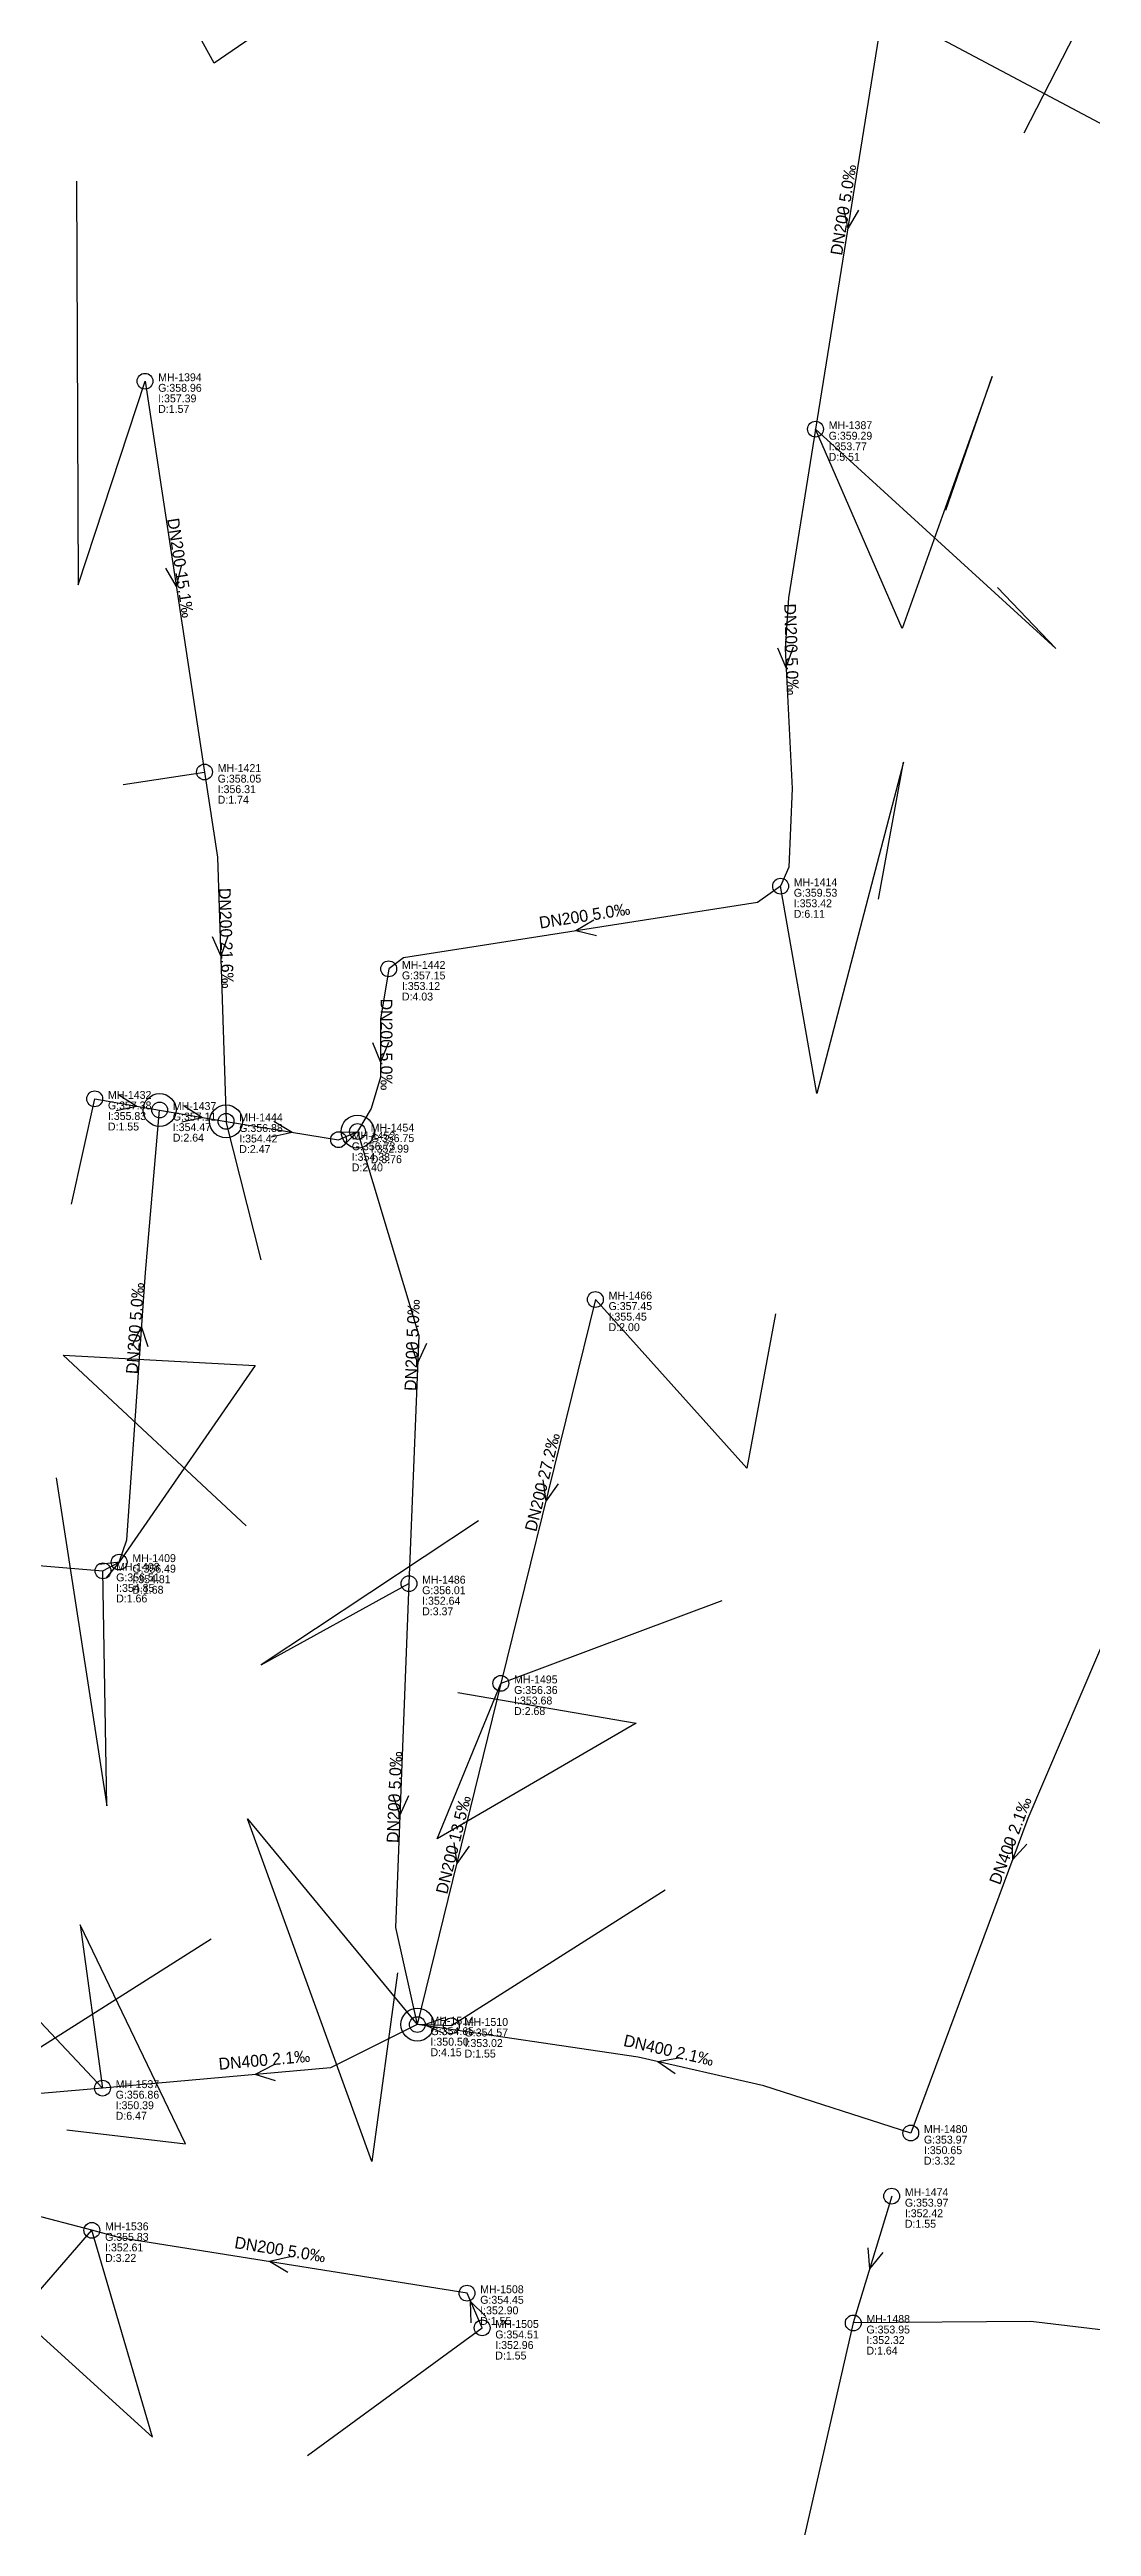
# Model space of a CAD drawing. Header units: metres. Extents: x 449900 to 451990, y 2566732 to 2570847.
# Drawn here: x 450542.6 to 450700.7, y 2567923.1 to 2568299 of the extents above; entities that cross this region are included whole.
import ezdxf
from ezdxf.enums import TextEntityAlignment as Align

# ---------------------------------------------------------------- set-up
doc = ezdxf.new("R2010")
doc.units = ezdxf.units.M
for name, color, linetype in [('SEW-DROP', 6, 'Continuous'), ('SEW-LABEL', 2, 'Continuous'), ('SEW-MH', 7, 'Continuous'), ('SEW-MH-LABEL', 8, 'Continuous'), ('SEW-PIPE-DN200', 3, 'Continuous'), ('SEW-PIPE-DN400', 6, 'Continuous'), ('SEW-RIDER', 8, 'Continuous')]:
    doc.layers.add(name, color=color, linetype=linetype)

msp = doc.modelspace()

# ---------------------------------------------------------------- linework, layer by layer
at = {"layer": 'SEW-DROP'}
for centre in [(450559.31, 2568138.09), (450569.39, 2568136.36), (450589.34, 2568134.82), (450598.41, 2567999.29), (450598.41, 2567999.29), (450598.41, 2567999.29)]:
    msp.add_circle(centre, 2.5, dxfattribs=at)
at = {"layer": 'SEW-LABEL'}
for p, q in [((450663, 2568275.04), (450663.72, 2568271.89)), ((450665.37, 2568274.67), (450663.72, 2568271.89)), ((450560.19, 2568220.34), (450561.83, 2568217.55)), ((450562.56, 2568220.7), (450561.83, 2568217.55)), ((450653.04, 2568208.23), (450654.33, 2568205.27)), ((450655.44, 2568208.31), (450654.33, 2568205.27)), ((450625.21, 2568166.91), (450622.44, 2568165.26)), ((450567.28, 2568164.4), (450568.58, 2568161.44)), ((450569.68, 2568164.48), (450568.58, 2568161.44)), ((450625.58, 2568164.54), (450622.44, 2568165.26)), ((450591.63, 2568148.33), (450592.83, 2568145.33)), ((450594.03, 2568148.33), (450592.83, 2568145.33)), ((450553.11, 2568140.37), (450555.86, 2568138.68)), ((450552.71, 2568138), (450555.86, 2568138.68)), ((450562.67, 2568136.3), (450565.83, 2568136.97)), ((450563.08, 2568138.66), (450565.83, 2568136.97)), ((450576.63, 2568136.4), (450579.4, 2568134.73)), ((450576.25, 2568134.03), (450579.4, 2568134.73)), ((450586.05, 2568134.71), (450589.28, 2568134.79)), ((450586.99, 2568132.51), (450589.28, 2568134.79)), ((450555.16, 2568102.3), (450556.57, 2568105.21)), ((450557.56, 2568102.13), (450556.57, 2568105.21)), ((450597.38, 2568102.73), (450598.46, 2568099.68)), ((450599.78, 2568102.63), (450598.46, 2568099.68)), ((450617.45, 2568081.94), (450617.9, 2568078.74)), ((450619.78, 2568081.37), (450617.9, 2568078.74)), ((450550.06, 2568069.17), (450553.27, 2568069.53)), ((450551.19, 2568067.05), (450553.27, 2568069.53)), ((450594.68, 2568034.12), (450595.76, 2568031.08)), ((450597.08, 2568034.03), (450595.76, 2568031.08)), ((450603.94, 2568026.92), (450604.39, 2568023.72)), ((450606.27, 2568026.35), (450604.39, 2568023.72)), ((450688.64, 2568027.52), (450688.71, 2568024.29)), ((450690.88, 2568026.68), (450688.71, 2568024.29)), ((450602.54, 2568000.33), (450599.49, 2567999.25)), ((450602.44, 2567997.94), (450599.49, 2567999.25)), ((450576.66, 2567993.16), (450573.78, 2567991.7)), ((450638.08, 2567994.17), (450634.89, 2567993.66)), ((450637.55, 2567991.83), (450634.89, 2567993.66)), ((450576.87, 2567990.77), (450573.78, 2567991.7)), ((450579.12, 2567964.03), (450575.97, 2567963.32)), ((450578.74, 2567961.66), (450575.97, 2567963.32)), ((450666.76, 2567965.41), (450667.04, 2567962.2)), ((450669.06, 2567964.72), (450667.04, 2567962.2)), ((450606.59, 2567954.03), (450606.5, 2567957.26)), ((450608.79, 2567954.99), (450606.5, 2567957.26))]:
    msp.add_line(p, q, dxfattribs=at)
at = {"layer": 'SEW-MH'}
for centre in [(450557.09, 2568248.69), (450658.83, 2568241.42), (450566.12, 2568189.38), (450653.53, 2568172.06), (450594.07, 2568159.51), (450549.46, 2568139.78), (450559.31, 2568138.09), (450569.39, 2568136.36), (450589.34, 2568134.82), (450586.46, 2568133.58), (450625.43, 2568109.33), (450550.71, 2568068.16), (450553.17, 2568069.48), (450597.14, 2568066.21), (450611.09, 2568051.07), (450598.41, 2567999.29), (450603.58, 2567999.09), (450550.64, 2567989.65), (450673.28, 2567982.83), (450670.39, 2567973.26), (450549.03, 2567968.07), (450605.95, 2567958.52), (450664.56, 2567954.01), (450608.24, 2567953.26)]:
    msp.add_circle(centre, 1.2, dxfattribs=at)
at = {"layer": 'SEW-PIPE-DN200'}
for points in [[(450669.07, 2568305.32), (450658.83, 2568241.42)], [(450557.09, 2568248.69), (450566.12, 2568189.38)], [(450658.83, 2568241.42), (450654.73, 2568215.8), (450654.22, 2568208.14), (450655.29, 2568186.86), (450654.77, 2568174.94), (450653.53, 2568172.06), (450653.53, 2568172.06)], [(450566.12, 2568189.38), (450568.09, 2568176.46), (450569.39, 2568136.36)], [(450653.53, 2568172.06), (450650.04, 2568169.59), (450596.33, 2568161.16), (450594.07, 2568159.51), (450594.07, 2568159.51)], [(450594.07, 2568159.51), (450592.83, 2568151.9), (450592.83, 2568143.05), (450591.39, 2568138.32), (450589.34, 2568134.82)], [(450549.46, 2568139.78), (450559.31, 2568138.09)], [(450553.17, 2568069.48), (450553.17, 2568069.48), (450554.31, 2568072.88), (450557.14, 2568113.41), (450559.31, 2568138.09)], [(450559.31, 2568138.09), (450569.39, 2568136.36)], [(450569.39, 2568136.36), (450586.46, 2568133.58), (450586.46, 2568133.58)], [(450586.46, 2568133.58), (450589.34, 2568134.82)], [(450589.34, 2568134.82), (450598.62, 2568103.85), (450597.14, 2568066.21)], [(450625.43, 2568109.33), (450611.09, 2568051.07)], [(450513.03, 2568070.94), (450531.21, 2568069.75), (450550.71, 2568068.16)], [(450550.71, 2568068.16), (450553.17, 2568069.48)], [(450597.14, 2568066.21), (450595.09, 2568014.03), (450598.41, 2567999.29)], [(450611.09, 2568051.07), (450598.41, 2567999.29)], [(450603.58, 2567999.09), (450598.41, 2567999.29)], [(450549.03, 2567968.07), (450490.99, 2567983.26), (450490.98, 2567983.28)], [(450670.39, 2567973.26), (450664.56, 2567954.01)], [(450605.95, 2567958.52), (450605.95, 2567958.52), (450553.29, 2567966.95), (450549.03, 2567968.07)], [(450608.24, 2567953.26), (450605.95, 2567958.52)], [(450664.56, 2567954.01), (450653.22, 2567904.5), (450648.44, 2567875.18)], [(450764.2, 2567947.42), (450738.16, 2567948.66), (450691.49, 2567954.21), (450664.56, 2567954.01)]]:
    msp.add_lwpolyline(points, dxfattribs=at)
at = {"layer": 'SEW-PIPE-DN400'}
for points in [[(450707, 2568067.84), (450691.06, 2568030.59), (450673.28, 2567982.83)], [(450598.41, 2567999.29), (450585.23, 2567992.71), (450550.64, 2567989.65)], [(450673.28, 2567982.83), (450651, 2567990), (450631.91, 2567994.34), (450598.41, 2567999.29)], [(450550.64, 2567989.65), (450534.22, 2567988.2), (450490.98, 2567983.28)]]:
    msp.add_lwpolyline(points, dxfattribs=at)
at = {"layer": 'SEW-RIDER'}
for points in [[(450603.37, 2568321.57), (450567.56, 2568296.98), (450557.35, 2568315.53), (450594.63, 2568309.22)], [(450690.5, 2568286.41), (450703.07, 2568310.95), (450710.07, 2568283.58), (450669.07, 2568305.32)], [(450546.69, 2568279.03), (450546.94, 2568217.77), (450557.09, 2568248.69)], [(450678.6, 2568229.1), (450685.65, 2568249.4), (450671.99, 2568211.17), (450658.83, 2568241.42)], [(450686.43, 2568217.38), (450695.3, 2568208.14), (450658.83, 2568241.42)], [(450553.79, 2568187.51), (450566.12, 2568189.38)], [(450668.38, 2568170.08), (450672.19, 2568190.88), (450659.01, 2568140.57), (450653.53, 2568172.06)], [(450545.95, 2568123.81), (450549.46, 2568139.78)], [(450574.73, 2568115.35), (450569.39, 2568136.36)], [(450652.77, 2568107.14), (450648.42, 2568083.72), (450625.43, 2568109.33)], [(450572.46, 2568074.96), (450544.65, 2568100.88), (450573.82, 2568099.33), (450553.17, 2568069.48)], [(450543.63, 2568082.26), (450551.32, 2568032.51), (450550.71, 2568068.16)], [(450607.69, 2568075.72), (450574.7, 2568053.88), (450597.14, 2568066.21)], [(450644.6, 2568063.58), (450611.09, 2568051.07)], [(450604.58, 2568049.68), (450631.6, 2568045.05), (450601.42, 2568027.49), (450611.09, 2568051.07)], [(450595.4, 2568007.15), (450591.53, 2567978.49), (450572.66, 2568030.5), (450598.41, 2567999.29)], [(450636, 2568019.68), (450603.58, 2567999.09)], [(450567.14, 2568012.24), (450523.1, 2567984.36), (450525.61, 2568016.25), (450550.64, 2567989.65)], [(450545.21, 2567983.31), (450563.24, 2567981.17), (450547.26, 2568014.45), (450550.64, 2567989.65)], [(450540.44, 2567968.27), (450521.61, 2567969.89), (450558.22, 2567936.67), (450549.03, 2567968.07)], [(450525.2, 2567940.64), (450549.03, 2567968.07)], [(450581.75, 2567933.88), (450608.24, 2567953.26)]]:
    msp.add_lwpolyline(points, dxfattribs=at)

# ---------------------------------------------------------------- texts
at = {"layer": 'SEW-LABEL'}
for s, rotation, p in [('DN200 5.0‰', 80.8984, (450663.95, 2568274.57)), ('DN200 15.1‰', -81.3359, (450561.6, 2568220.23)), ('DN200 5.0‰', -88.1552, (450654.29, 2568207.97)), ('DN200 21.6‰', -88.1499, (450568.53, 2568164.14)), ('DN200 5.0‰', 8.9275, (450623.92, 2568166.69)), ('DN200 5.0‰', -90, (450592.83, 2568148.03)), ('DN200 5.0‰', 86.0089, (450556.47, 2568104.91)), ('DN200 5.0‰', 87.7498, (450598.52, 2568102.38)), ('DN200 27.2‰', 76.176, (450618.26, 2568081.4)), ('DN200 5.0‰', 87.7498, (450595.82, 2568033.77)), ('DN200 13.5‰', 76.2345, (450604.75, 2568026.38)), ('DN400 2.1‰', 69.5865, (450689.24, 2568026.9)), ('DN400 2.1‰', 347.2123, (450636.36, 2567994.53)), ('DN400 2.1‰', 5.0572, (450575.27, 2567993.03)), ('DN200 5.0‰', 350.9007, (450577.45, 2567964.28))]:
    msp.add_text(s, height=1.8, rotation=rotation, dxfattribs=at).set_placement(p, align=Align.CENTER)
at = {"layer": 'SEW-MH-LABEL'}
for s, p in [('G:358.96', (450559.09, 2568247.09)), ('MH-1394', (450559.09, 2568248.69)), ('D:1.57', (450559.09, 2568243.89)), ('I:357.39', (450559.09, 2568245.49)), ('G:359.29', (450660.83, 2568239.82)), ('MH-1387', (450660.83, 2568241.42)), ('D:5.51', (450660.83, 2568236.62)), ('I:353.77', (450660.83, 2568238.22)), ('G:358.05', (450568.12, 2568187.78)), ('MH-1421', (450568.12, 2568189.38)), ('D:1.74', (450568.12, 2568184.58)), ('I:356.31', (450568.12, 2568186.18)), ('MH-1414', (450655.53, 2568172.06)), ('G:359.53', (450655.53, 2568170.46)), ('I:353.42', (450655.53, 2568168.86)), ('D:6.11', (450655.53, 2568167.26)), ('G:357.15', (450596.07, 2568157.91)), ('MH-1442', (450596.07, 2568159.51)), ('D:4.03', (450596.07, 2568154.71)), ('I:353.12', (450596.07, 2568156.31)), ('G:357.38', (450551.46, 2568138.18)), ('MH-1432', (450551.46, 2568139.78)), ('MH-1437', (450561.31, 2568138.09)), ('D:1.55', (450551.46, 2568134.98)), ('I:355.83', (450551.46, 2568136.58)), ('G:357.11', (450561.31, 2568136.49)), ('I:354.47', (450561.31, 2568134.89)), ('G:356.88', (450571.39, 2568134.76)), ('MH-1444', (450571.39, 2568136.36)), ('MH-1454', (450591.34, 2568134.82)), ('D:2.64', (450561.31, 2568133.29)), ('D:2.47', (450571.39, 2568131.56)), ('I:354.42', (450571.39, 2568133.16)), ('G:356.73', (450588.46, 2568131.98)), ('MH-1452', (450588.46, 2568133.58)), ('I:354.33', (450588.46, 2568130.38)), ('G:356.75', (450591.34, 2568133.22)), ('I:352.99', (450591.34, 2568131.62)), ('D:2.40', (450588.46, 2568128.78)), ('D:3.76', (450591.34, 2568130.02)), ('MH-1466', (450627.43, 2568109.33)), ('G:357.45', (450627.43, 2568107.73)), ('D:2.00', (450627.43, 2568104.53)), ('I:355.45', (450627.43, 2568106.13)), ('G:356.51', (450552.71, 2568066.56)), ('MH-1408', (450552.71, 2568068.16)), ('G:356.49', (450555.17, 2568067.88)), ('MH-1409', (450555.17, 2568069.48)), ('D:1.66', (450552.71, 2568063.36)), ('I:354.85', (450552.71, 2568064.96)), ('D:1.68', (450555.17, 2568064.68)), ('I:354.81', (450555.17, 2568066.28)), ('G:356.01', (450599.14, 2568064.61)), ('MH-1486', (450599.14, 2568066.21)), ('I:352.64', (450599.14, 2568063.01)), ('D:3.37', (450599.14, 2568061.41)), ('G:356.36', (450613.09, 2568049.47)), ('MH-1495', (450613.09, 2568051.07)), ('I:353.68', (450613.09, 2568047.87)), ('D:2.68', (450613.09, 2568046.27)), ('MH-1514', (450600.41, 2567999.29)), ('MH-1510', (450605.58, 2567999.09)), ('G:354.65', (450600.41, 2567997.69)), ('I:350.50', (450600.41, 2567996.09)), ('G:354.57', (450605.58, 2567997.49)), ('I:353.02', (450605.58, 2567995.89)), ('D:4.15', (450600.41, 2567994.49)), ('D:1.55', (450605.58, 2567994.29)), ('G:356.86', (450552.64, 2567988.05)), ('MH-1537', (450552.64, 2567989.65)), ('D:6.47', (450552.64, 2567984.85)), ('I:350.39', (450552.64, 2567986.45)), ('G:353.97', (450675.28, 2567981.23)), ('MH-1480', (450675.28, 2567982.83)), ('D:3.32', (450675.28, 2567978.03)), ('I:350.65', (450675.28, 2567979.63)), ('MH-1474', (450672.39, 2567973.26)), ('G:353.97', (450672.39, 2567971.66)), ('I:352.42', (450672.39, 2567970.06)), ('G:355.83', (450551.03, 2567966.47)), ('MH-1536', (450551.03, 2567968.07)), ('D:1.55', (450672.39, 2567968.46)), ('D:3.22', (450551.03, 2567963.27)), ('I:352.61', (450551.03, 2567964.87)), ('MH-1508', (450607.95, 2567958.52)), ('G:354.45', (450607.95, 2567956.92)), ('D:1.55', (450607.95, 2567953.72)), ('I:352.90', (450607.95, 2567955.32)), ('MH-1488', (450666.56, 2567954.01)), ('G:354.51', (450610.24, 2567951.66)), ('MH-1505', (450610.24, 2567953.26)), ('I:352.96', (450610.24, 2567950.06)), ('G:353.95', (450666.56, 2567952.41)), ('I:352.32', (450666.56, 2567950.81)), ('D:1.55', (450610.24, 2567948.46)), ('D:1.64', (450666.56, 2567949.21))]:
    msp.add_text(s, height=1.2, dxfattribs=at).set_placement(p)

doc.saveas('drawing.dxf')
